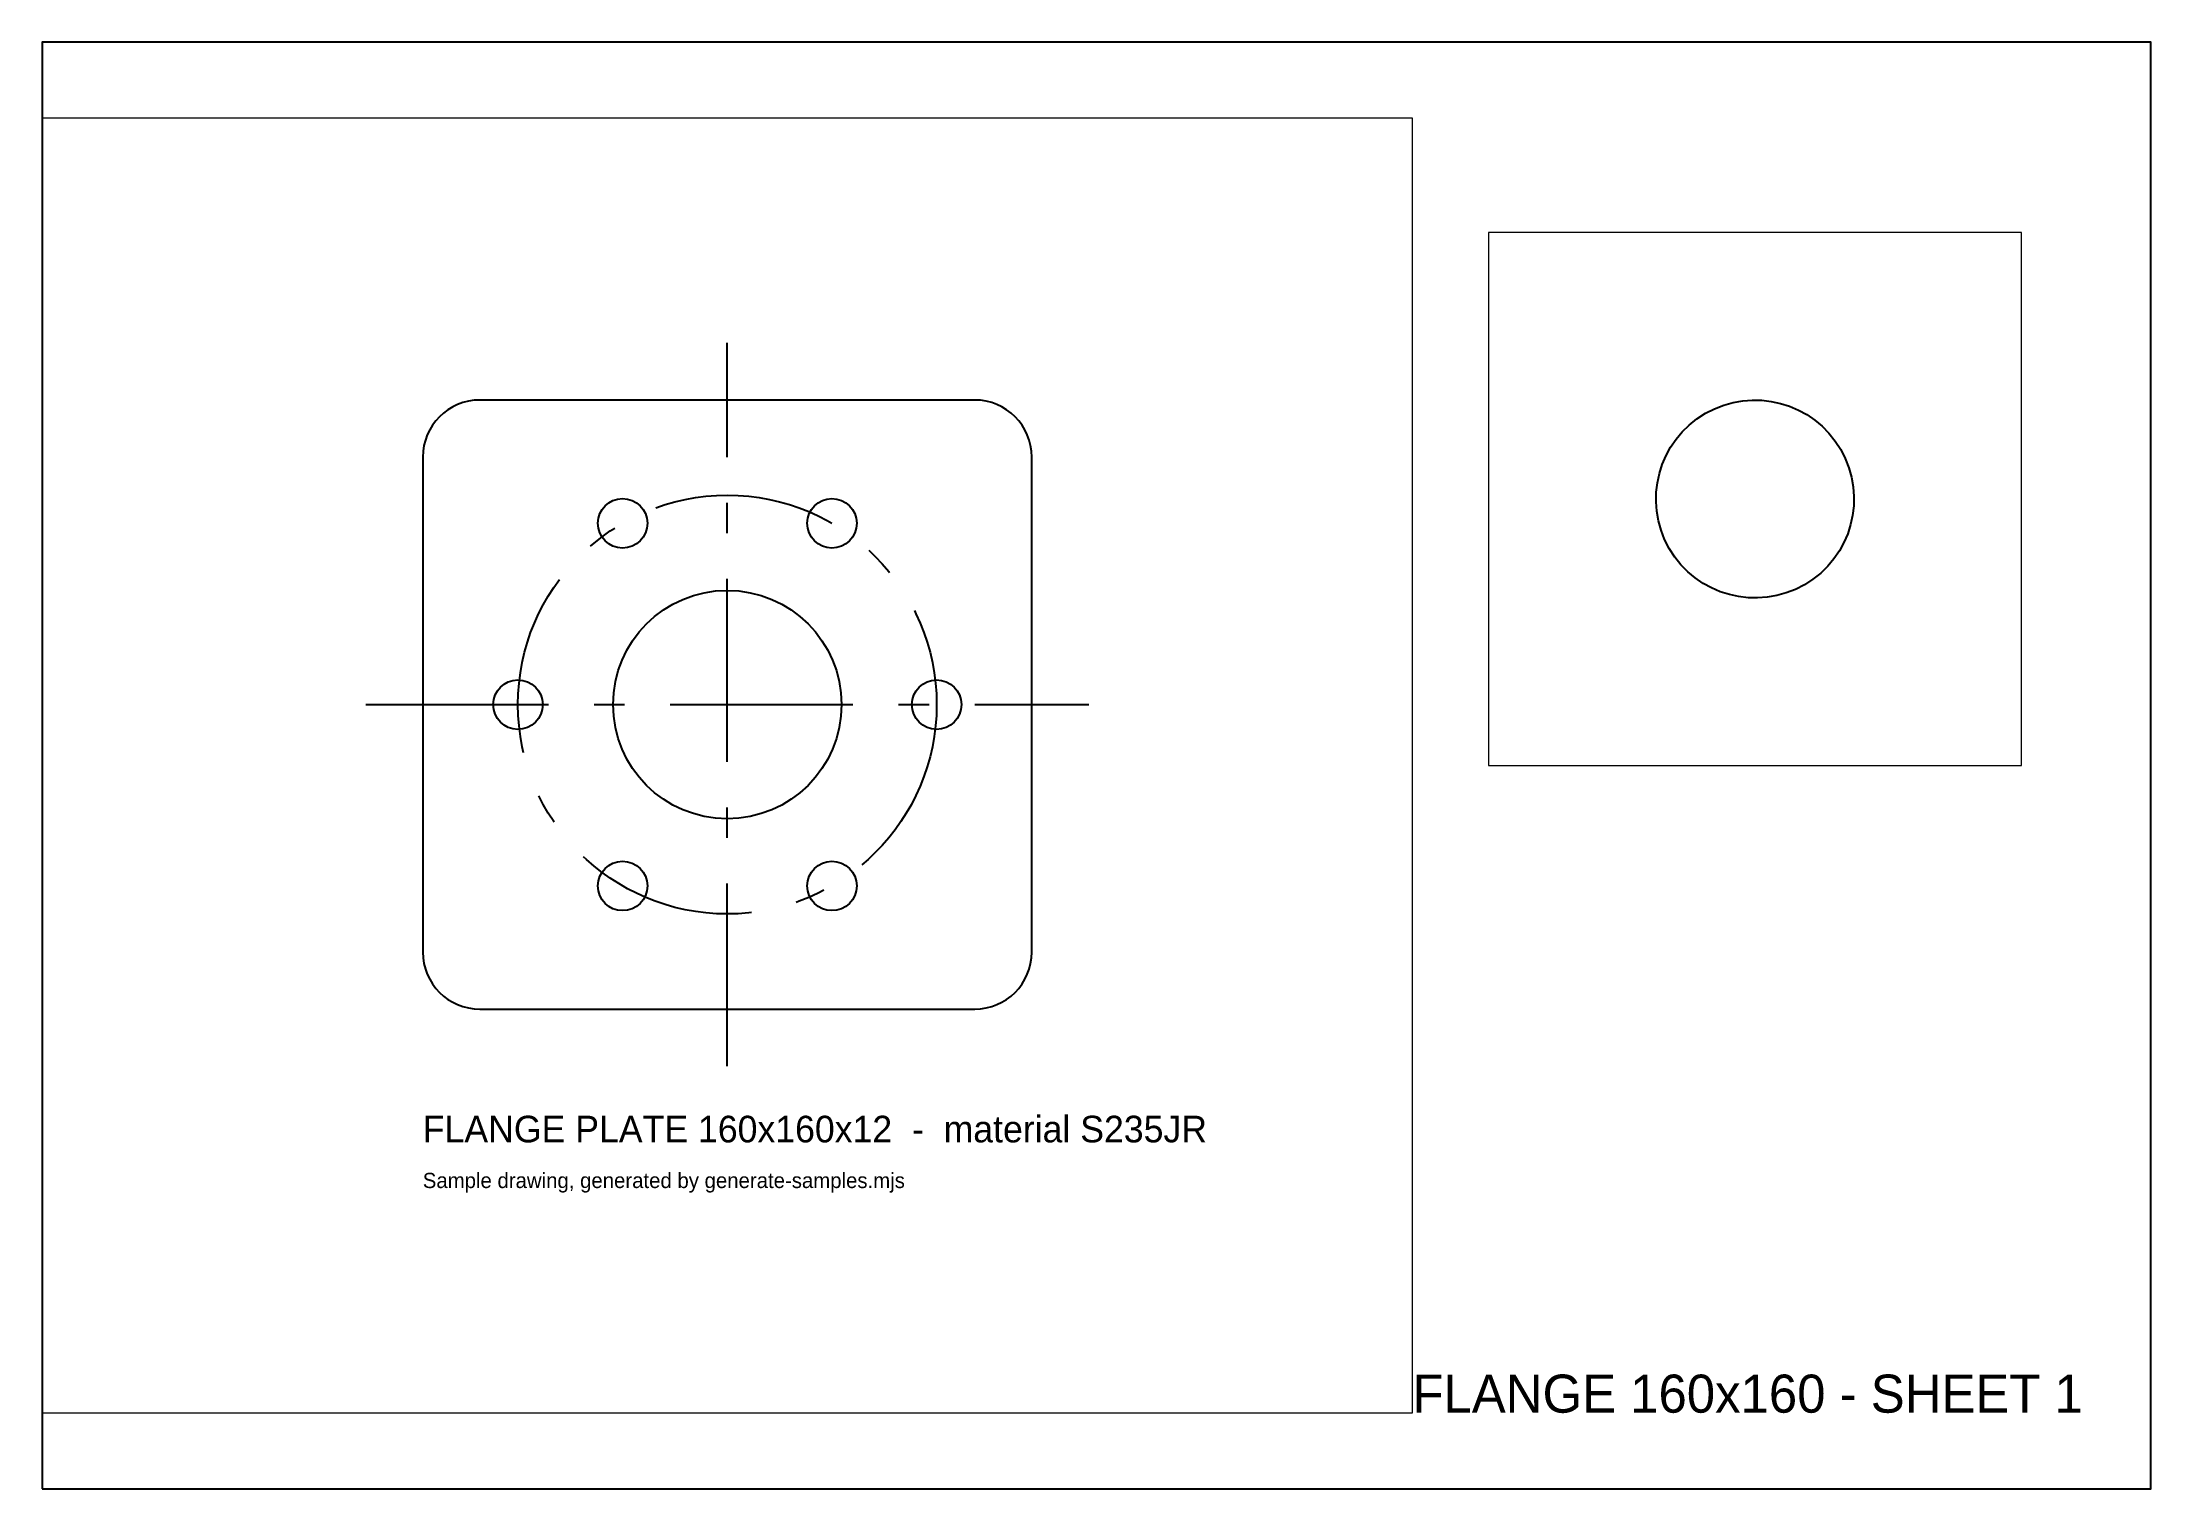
# Paper-space layout 'Layout1' of a CAD drawing. Extents: x 10 to 287, y 10 to 200.
# The model-space entities are those that its viewports show. They can reach past a viewport. Long polylines and large blocks are cut down to what shows.
import ezdxf

# ---------------------------------------------------------------- set-up
doc = ezdxf.new("R2010")
doc.units = 0
doc.header["$MEASUREMENT"] = 0
doc.linetypes.add('CENTER', pattern=[20, 12, -3, 2, -3])
doc.layers.get('0').update_dxf_attribs({"linetype": 'CONTINUOUS'})
for name, color, linetype in [('CENTERLINES', 5, 'CENTER'), ('FRAME', 7, 'CONTINUOUS'), ('HOLES', 1, 'CONTINUOUS'), ('OUTLINE', 7, 'CONTINUOUS'), ('TEXT', 3, 'CONTINUOUS')]:
    doc.layers.add(name, color=color, linetype=linetype)

msp = doc.modelspace()

# ---------------------------------------------------------------- linework, layer by layer
at = {"layer": 'CENTERLINES'}
for p, q in [((0, -95), (0, 95)), ((-95, 0), (95, 0))]:
    msp.add_line(p, q, dxfattribs=at)
msp.add_circle((0, 0), 55, dxfattribs=at)
at = {"layer": 'HOLES'}
for centre, radius in [((-27.5, 47.6314), 6.5), ((27.5, 47.6314), 6.5), ((0, 0), 30), ((-55, 0), 6.5), ((55, 0), 6.5), ((-27.5, -47.6314), 6.5), ((27.5, -47.6314), 6.5)]:
    msp.add_circle(centre, radius, dxfattribs=at)
at = {"layer": 'OUTLINE'}
for p, q in [((65, 80), (-65, 80)), ((-80, 65), (-80, -65)), ((80, -65), (80, 65)), ((-65, -80), (65, -80))]:
    msp.add_line(p, q, dxfattribs=at)
for centre, start, end in [((-65, 65), 90, 180), ((65, 65), 0, 90), ((-65, -65), 180, 270), ((65, -65), 270, 360)]:
    msp.add_arc(centre, 15, start, end, dxfattribs=at)

# ---------------------------------------------------------------- texts
at = {"layer": 'TEXT'}
for s, height, p in [('FLANGE PLATE 160x160x12  -  material S235JR', 7, (-80, -115)), ('Sample drawing, generated by generate-samples.mjs', 4, (-80, -127))]:
    msp.add_text(s, height=height, dxfattribs=at).set_placement(p)

psp = doc.layouts.get("Layout1")

# ---------------------------------------------------------------- linework, layer by layer
at = {"layer": 'FRAME'}
psp.add_lwpolyline([(10, 10), (287, 10), (287, 200), (10, 200)], close=True, dxfattribs=at)

# ---------------------------------------------------------------- texts
psp.add_text('FLANGE 160x160 - SHEET 1', height=5, dxfattribs=at).set_placement((190, 20))

# ---------------------------------------------------------------- viewports
at = {"layer": '0'}
psp.add_viewport(center=(100, 105), size=(180, 170), view_center_point=(0, -16), view_height=340, dxfattribs=at)
at = {"layer": '0', "view_twist_angle": 30}
vp = psp.add_viewport(center=(235, 140), size=(70, 70), view_center_point=(47.6314, 27.5), view_height=35, status=3, dxfattribs=at)
vp.frozen_layers = ['CENTERLINES']

doc.saveas('drawing.dxf')
